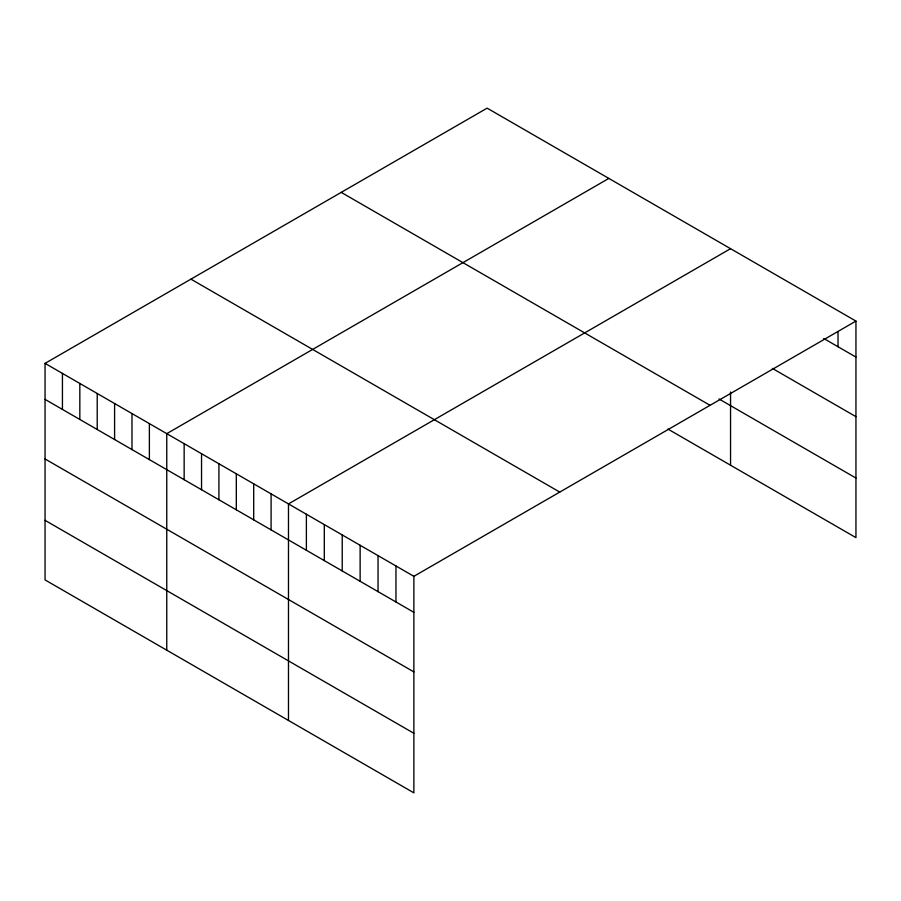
<?xml version="1.0" encoding="UTF-8"?>
<svg xmlns="http://www.w3.org/2000/svg" width="901" height="901" viewBox="0 0 901 901"><rect width="100%" height="100%" fill="white"/><g stroke="black" fill="none" stroke-linecap="round" stroke-linejoin="round"><path stroke-width="1.35" d="M45.05 363.373L413.874 576.313L413.874 792.857L45.05 579.917L45.05 363.373L487.126 108.143L855.95 321.083L855.95 537.627L667.956 429.09M608.839 178.421L166.764 433.651L166.764 650.184M730.553 248.687L288.478 503.918L288.478 720.451M413.874 576.313L855.95 321.083M823.705 338.472L855.95 357.089M772.348 368.396L855.95 416.667M718.953 398.952L855.95 478.048M341.242 192.375L710.067 405.315M190.933 279.152L559.758 492.092M45.05 399.38L413.874 612.32M45.05 458.958L413.874 671.898M45.05 520.339L413.874 733.279M838.031 331.512L838.031 346.75M730.553 392.014L730.553 465.22M395.956 565.974L395.956 601.981M378.048 555.635L378.048 591.642M360.13 545.285L360.13 581.291M342.222 534.946L342.222 570.952M324.304 524.607L324.304 560.613M306.385 514.257L306.385 550.263M271.088 493.883L271.088 529.889M253.699 483.837L253.699 519.843M236.31 473.802L236.31 509.808M218.92 463.767L218.92 499.773M201.542 453.721L201.542 489.727M184.153 443.686L184.153 479.692M149.375 423.605L149.375 459.611M131.985 413.57L131.985 449.576M114.596 403.535L114.596 439.542M97.218 393.489L97.218 429.495M79.829 383.454L79.829 419.461M62.439 373.419L62.439 409.426"/></g></svg>
